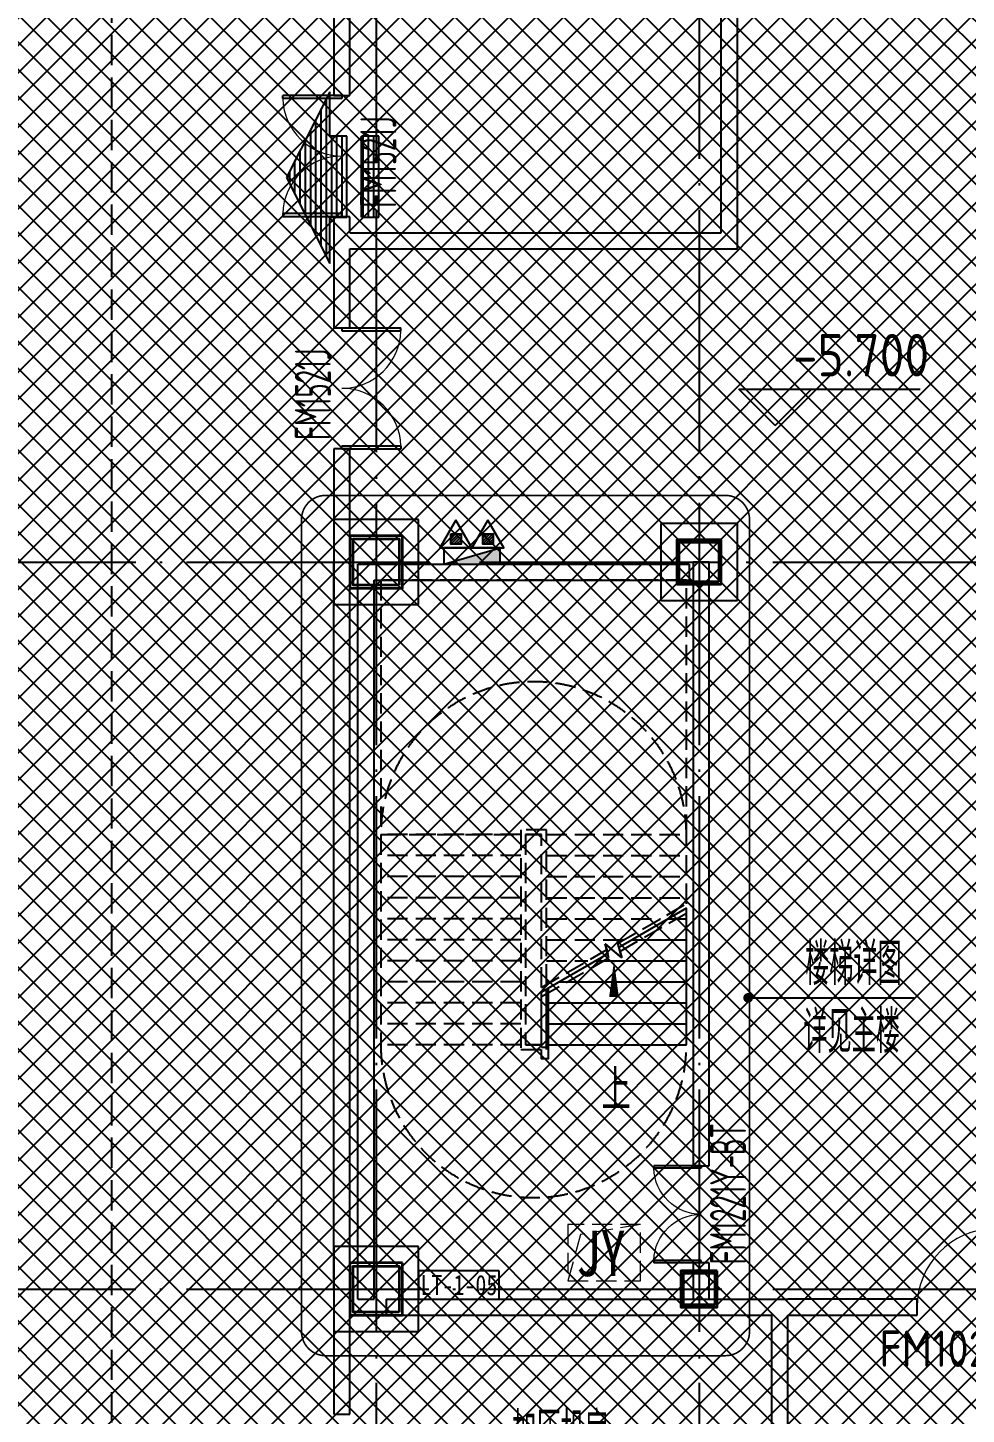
# Model space of a CAD drawing. Extents: x -473190 to 2138458, y -81875 to 2633646.
# Drawn here: x -53614 to -41988, y 54261 to 71425 of the extents above; entities that cross this region are included whole.
import ezdxf
from ezdxf.enums import TextEntityAlignment as Align

# ---------------------------------------------------------------- set-up
doc = ezdxf.new("R2010")
doc.units = 0
doc.header["$LTSCALE"] = 1000
for name, pattern in [('__DASH', [0.35, 0.25, -0.1]), ('DASH', [0.35, 0.25, -0.1]), ('DOTE', [2.42, 2, -0.2, 0.02, -0.2])]:
    doc.linetypes.add(name, pattern=pattern)
for name, color, linetype in [('A-BEAM', 4, 'Continuous'), ('A-COLUMN', 2, 'Continuous'), ('A-DIM_SYMB', 3, 'Continuous'), ('A-PUB_TEXT', 7, 'Continuous'), ('A-ROOM_NAME', 23, 'Continuous'), ('A-STAIR', 3, 'Continuous'), ('A-WALL', 2, 'Continuous'), ('DIM_ELEV', 3, 'Continuous'), ('DIM_LEAD', 3, 'Continuous'), ('DOOR_FIRE', 4, 'Continuous'), ('DOOR_FIRE_TEXT', 7, 'Continuous'), ('DOTE', 1, 'DOTE'), ('PUB_TEXT', 7, 'Continuous'), ('SRC-03F$0$A-SYMB-NUMB-T', 4, 'Continuous'), ('SRC-03F$0$A-WALL', 7, 'Continuous'), ('STAIR', 2, 'Continuous'), ('W-EQUIP_消火栓', 7, 'Continuous'), ('W-EQUIP_灭火器', 7, 'Continuous'), ('WINDOW', 4, 'Continuous'), ('WINDOW_TEXT', 7, 'Continuous'), ('索引线', 252, 'Continuous'), ('车行线', 4, 'Continuous'), ('雨棚投影', 147, 'Continuous')]:
    doc.layers.add(name, color=color, linetype=linetype)
doc.layers.add('HOLE', color=52, linetype='Continuous', lineweight=15)
doc.layers.add('钢柱', color=51, linetype='Continuous', lineweight=35)
doc.styles.add('8B2_01', font='simhei.ttf', dxfattribs={"width": 0.8})
doc.styles.add('8B2_02', font='tssdeng.shx', dxfattribs={"width": 0.6, "bigfont": 'TSSDCHN.shx'})
doc.styles.add('_TCH_DIM', font='SIMPLEX', dxfattribs={"bigfont": 'GBCBIG'})
doc.styles.add('_TCH_WINDOW', font='tssdeng.shx', dxfattribs={"width": 0.8, "height": 3.5, "bigfont": 'tssdchn.shx'})
doc.styles.add('SRC-03F$0$ECADI-TXT', font='simplex.shx', dxfattribs={"bigfont": 'hztxt.shx'})
doc.styles.get("Standard").update_dxf_attribs({"font": 'gbenor.shx', "bigfont": 'gbcbig.shx'})
pattern_1 = [(180, (1311608.96, -1168846.2), (8e-15, -101.6), [])]

# ---------------------------------------------------------------- blocks, each defined once
blk = doc.blocks.new('A$C796A13F6')
at = {"layer": '车行线', "linetype": '__DASH', "ltscale": 1.5}
blk.add_lwpolyline([(-69275, -3000), (-69275, -122288, -0.414214), (-72275, -125288), (-118175, -125288, -0.414214), (-121175, -122288), (-121175, -3000)], format="xyb", dxfattribs=at)
blk = doc.blocks.new('TH66')
h = blk.add_hatch()
h.set_pattern_fill('ANSI31', color=246, scale=64, angle=135, style=0)
h.set_pattern_definition(pattern_1)
h.paths.add_polyline_path([(1277447, 511619), (1277447, 511948), (1278305, 511948), (1276651, 512782), (1274986, 511948), (1275880, 511948), (1275880, 511619)])
h = blk.add_hatch()
h.set_pattern_fill('ANSI31', color=246, scale=64, angle=135, style=0)
h.set_pattern_definition(pattern_1)
h.paths.add_polyline_path([(1277447, 510999), (1277447, 511335), (1275880, 511335), (1275880, 510999)])
at = {"color": 2}
for p, q in [((1276651, 512782), (1274986, 511948)), ((1278305, 511948), (1276651, 512782)), ((1274986, 511948), (1275880, 511948)), ((1275880, 511948), (1275880, 511619)), ((1277447, 511948), (1278305, 511948)), ((1277447, 511619), (1277447, 511948)), ((1275880, 511619), (1277447, 511619)), ((1275880, 511335), (1277447, 511335)), ((1275880, 511335), (1275880, 510999)), ((1277447, 510999), (1277447, 511335)), ((1275880, 510999), (1277447, 510999))]:
    blk.add_line(p, q, dxfattribs=at)
blk = doc.blocks.new('A$C145B3C7C')
at = {"xscale": 0.6400000000000001, "yscale": 0.6400000000000001, "zscale": 0.6400000000000001, "rotation": 90}
blk.add_blockref('TH66', (361121, -908450), dxfattribs=at)
blk = doc.blocks.new('A$C00330F2E')
at = {"layer": 'A-COLUMN'}
for p, q in [((5375, -89800), (4325, -89800)), ((4325, -89800), (4325, -90850)), ((5375, -90850), (5375, -89800)), ((4325, -90850), (5375, -90850)), ((5375, -98800), (4325, -98800)), ((4325, -98800), (4325, -99850)), ((5375, -99850), (5375, -98800)), ((4325, -99850), (5375, -99850))]:
    blk.add_line(p, q, dxfattribs=at)
at = {"layer": '钢柱', "color": 4, "lineweight": 35}
for points in [[(5175, -90000), (4525, -90000), (4525, -90650), (5175, -90650)], [(5135, -90610), (4565, -90610), (4565, -90040), (5135, -90040)], [(9125, -90050), (8575, -90050), (8575, -90600), (9125, -90600)], [(9095, -90570), (8605, -90570), (8605, -90080), (9095, -90080)], [(5175, -99000), (4525, -99000), (4525, -99650), (5175, -99650)], [(5135, -99610), (4565, -99610), (4565, -99040), (5135, -99040)], [(9075, -99100), (8625, -99100), (8625, -99550), (9075, -99550)], [(9045, -99520), (8655, -99520), (8655, -99130), (9045, -99130)]]:
    blk.add_lwpolyline(points, close=True, dxfattribs=at)
blk = doc.blocks.new('A$C4F5A101F')
at = {"layer": 'DOTE', "color": 16, "linetype": 'DOTE', "ltscale": 1.5}
for p, q in [((-251939.7, 16373.7), (-251939.7, -213765.2)), ((-247939.7, 16373.7), (-247939.7, -213765.2)), ((-297848.4, -93257.4), (-173939.7, -93257.4)), ((-297848.4, -102257.4), (-173939.7, -102257.4))]:
    blk.add_line(p, q, dxfattribs=at)
blk = doc.blocks.new('SRC-03F$0$ECADI-TAG-CODE')
at = {"layer": 'SRC-03F$0$A-SYMB-NUMB-T', "color": 1}
blk.add_lwpolyline([(3.41, 8.1), (13.41, 8.1), (13.41, 4.6), (3.41, 4.6)], close=True, dxfattribs=at)
at = {"layer": 'SRC-03F$0$A-SYMB-NUMB-T', "style": 'SRC-03F$0$ECADI-TXT', "width": 0.7}
blk.add_attdef('CODE', text='', height=2.5, dxfattribs=at).set_placement((8.41, 6.35), align=Align.MIDDLE_CENTER)
blk = doc.blocks.new('A$C00483281')
at = {"layer": 'A-BEAM'}
blk.add_lwpolyline([(2132, 3725), (2132, 2850), (2050, 2850), (2050, 2965)], dxfattribs=at)
at = {"layer": 'A-DIM_SYMB'}
blk.add_lwpolyline([(2946, 2895, 0, 0, 0), (2946, 4065, 0, 120, 0), (2946, 3615, 0, 0, 0)], format="xyseb", dxfattribs=at)
at = {"layer": 'A-STAIR', "color": 8, "linetype": '__DASH'}
for p, q in [((3843, 8775), (57, 8775)), ((57, 8775), (57, 5625)), ((3843, 5625), (3843, 8775)), ((2110, 5685), (1790, 5685)), ((1790, 5685), (1790, 2965)), ((2110, 3770), (2110, 5685)), ((57, 5625), (57, 3025)), ((1790, 5625), (57, 5625)), ((57, 5625), (1790, 5625)), ((1850, 5625), (1850, 3025)), ((2050, 5625), (1850, 5625)), ((1850, 5625), (1850, 3025)), ((1850, 5625), (2050, 5625)), ((2050, 3735), (2050, 5625)), ((2050, 3735), (2050, 5625)), ((2110, 5625), (3843, 5625)), ((2110, 5625), (3843, 5625)), ((3843, 4770), (3843, 5625)), ((1790, 5365), (57, 5365)), ((2110, 5365), (3843, 5365)), ((1790, 5105), (57, 5105)), ((2110, 5105), (3843, 5105)), ((1790, 4845), (57, 4845)), ((2110, 4845), (3843, 4845)), ((2994, 4280), (3843, 4770)), ((3020, 4180), (3843, 4655)), ((3843, 3025), (3843, 4655)), ((1790, 4585), (57, 4585)), ((2110, 4585), (3522, 4585)), ((3722, 4585), (3843, 4585)), ((1790, 4325), (57, 4325)), ((2110, 4325), (3072, 4325)), ((3272, 4325), (3843, 4325)), ((2050, 3735), (2855, 4200)), ((2882, 4100), (2836, 4272)), ((2836, 4272), (3042, 4100)), ((3042, 4100), (2994, 4280)), ((1790, 4065), (57, 4065)), ((2050, 3620), (2882, 4100)), ((2110, 4065), (2621, 4065)), ((2821, 4065), (3843, 4065)), ((1790, 3805), (57, 3805)), ((2110, 3805), (2171, 3805)), ((2371, 3805), (3843, 3805)), ((2050, 3025), (2050, 3620)), ((2050, 3025), (2050, 3620)), ((2110, 2965), (2110, 3654)), ((1790, 3545), (57, 3545)), ((2110, 3545), (3843, 3545)), ((1790, 3285), (57, 3285)), ((2110, 3285), (3843, 3285)), ((1790, 3025), (57, 3025)), ((1790, 2965), (2110, 2965)), ((1850, 3025), (2050, 3025)), ((2050, 3025), (1850, 3025)), ((2110, 3025), (3843, 3025))]:
    blk.add_line(p, q, dxfattribs=at)
at = {"layer": 'A-STAIR'}
for p, q in [((3843, 4713), (3007, 4230)), ((3843, 3025), (3843, 4713)), ((3622, 4585), (3843, 4585)), ((3172, 4325), (3843, 4325)), ((2869, 4150), (2050, 3677)), ((3042, 4100), (2836, 4272)), ((2836, 4272), (2869, 4150)), ((3007, 4230), (3042, 4100)), ((2721, 4065), (3843, 4065)), ((2271, 3805), (3843, 3805)), ((2050, 3025), (2050, 3677)), ((2050, 2995), (2050, 3677)), ((2110, 2995), (2110, 3712)), ((2110, 3545), (3843, 3545)), ((2110, 3285), (3843, 3285)), ((2050, 2995), (2110, 2995)), ((2110, 3025), (3843, 3025))]:
    blk.add_line(p, q, dxfattribs=at)
at = {"layer": 'STAIR', "color": 9, "linetype": 'DASH'}
for centre, start, end in [((1950, 5625), 0, 180), ((1950, 3025), 180, 0)]:
    blk.add_arc(centre, 1893, start, end, dxfattribs=at)
at = {"layer": 'A-PUB_TEXT', "style": '_TCH_DIM'}
blk.add_text('上', height=506, dxfattribs=at).set_placement((2790, 2213))
blk = doc.blocks.new('$TwtSys$00000434')
for p, q in [((-0.5, 0.5), (-0.5, -0.5)), ((-0.5, -0.5), (0.5, 0.5)), ((0.5, 0.5), (-0.5, 0.5)), ((0.5, -0.5), (0.5, 0.5)), ((-0.5, -0.5), (0.5, -0.5))]:
    blk.add_line(p, q)
blk.add_solid([(0.5, -0.5), (0.5, 0.5), (-0.5, -0.5)])
blk = doc.blocks.new('$TwtSys$00000546')
h = blk.add_hatch()
h.set_pattern_fill('ANSI31', color=256, scale=200, style=0)
h.set_pattern_definition([(45, (-38543.802, -6670.83), (-17.67767, 17.67767), [])])
h.paths.add_polyline_path([(-65, 174), (65, 174), (65, 44), (-65, 44)])
for points in [[(0, 344), (-198, 0), (198, 0)], [(-65, 174), (65, 174), (65, 44), (-65, 44)]]:
    blk.add_lwpolyline(points, close=True)
blk = doc.blocks.new('zzzzzzzzzzzzzzzz')
at = {"layer": 'A-COLUMN'}
for p, q in [((-66684, -264735), (-67734, -264735)), ((-67734, -264735), (-67734, -265785)), ((-66684, -265785), (-66684, -264735)), ((-62734, -264785), (-63684, -264785)), ((-63684, -264785), (-63684, -265735)), ((-62734, -265735), (-62734, -264785)), ((-67734, -265785), (-66684, -265785)), ((-63684, -265735), (-62734, -265735)), ((-66684, -273735), (-67734, -273735)), ((-67734, -273735), (-67734, -274785)), ((-66684, -274785), (-66684, -273735)), ((-62984, -274035), (-63434, -274035)), ((-63434, -274035), (-63434, -274485)), ((-62984, -274485), (-62984, -274035)), ((-63434, -274485), (-62984, -274485)), ((-67734, -274785), (-66684, -274785))]:
    blk.add_line(p, q, dxfattribs=at)
blk.add_blockref('A$C00330F2E', (-72059, -174935))
blk = doc.blocks.new('A$C11751E51')
at = {"layer": 'HOLE', "linetype": 'DASH'}
for points in [[(-112656.5, 28552.4), (-113556.5, 28552.4), (-113556.5, 27852.4), (-112656.5, 27852.4), (-112656.5, 28552.4)], [(-112656.5, 28552.4), (-113401.1, 28426.4), (-113556.5, 27852.4)]]:
    blk.add_lwpolyline(points, dxfattribs=at)
blk = doc.blocks.new('ADFASDF')
h = blk.add_hatch()
h.set_pattern_fill('ANSI37', color=8, scale=150)
h.set_pattern_definition([(45, (0, 0), (-168.3798, 168.3798), []), (135, (0, 0), (-168.3798, -168.3798), [])])
h.paths.add_polyline_path([(521397, 239186), (521397, 224886), (539697, 224886), (539697, 169261), (524947, 169261), (524947, 171211), (527822, 171211), (527922, 176611), (501318, 176611), (501125, 109884), (530547, 109887), (530547, 107449), (538188, 100503), (536147, 98236), (540086, 94690), (517812, 69953), (517812, 59790), (482108, 20136), (405247, 20136), (405247, 26086), (391997, 40436), (391997, 64736), (399997, 64738), (399997, 239186), (409022, 239186)])
blk = doc.blocks.new('$DorLib2D$00000002')
for p, q in [((-0.5, 0), (-0.5, 0.4875)), ((-0.475, 0.4875), (-0.5, 0.4875)), ((-0.475, 0), (-0.475, 0.4875)), ((0.475, 0), (0.475, 0.4875)), ((0.475, 0.4875), (0.5, 0.4875)), ((0.5, 0), (0.5, 0.4875)), ((-0.5, 0), (-0.475, 0)), ((0.5, 0), (0.475, 0))]:
    blk.add_line(p, q)
at = {"lineweight": 13}
for centre, start, end in [((-0.4875, 0), 0, 88.53072), ((0.4875, 0), 91.46928, 180)]:
    blk.add_arc(centre, 0.4875, start, end, dxfattribs=at)
blk = doc.blocks.new('$DorLib2D$00000001')
for p, q in [((0.45, 0.975), (0.5, 0.975)), ((0.45, 0), (0.45, 0.975)), ((0.5, 0), (0.5, 0.975)), ((0.5, 0), (0.45, 0))]:
    blk.add_line(p, q)
at = {"lineweight": 13}
blk.add_arc((0.475, 0), 0.975, 91.4693, 180, dxfattribs=at)

msp = doc.modelspace()

# ---------------------------------------------------------------- linework, layer by layer
at = {"layer": 'A-WALL'}
for p, q in [((-49822.7, 73810.6), (-49822.7, 70585.6)), ((-49622.7, 70585.6), (-49622.7, 73810.6)), ((-45022.7, 68885.6), (-45022.7, 73810.6)), ((-44822.7, 68685.6), (-44822.7, 73810.6)), ((-49822.7, 70585.6), (-49622.7, 70585.6)), ((-49622.7, 69085.6), (-49822.7, 69085.6)), ((-49822.7, 69085.6), (-49822.7, 68785.6)), ((-49622.7, 68885.6), (-49622.7, 69085.6)), ((-49622.7, 68885.6), (-45022.7, 68885.6)), ((-49822.7, 68785.6), (-49822.7, 67710.6)), ((-49622.7, 68685.6), (-44822.7, 68685.6)), ((-49622.7, 67710.6), (-49622.7, 68685.6)), ((-49822.7, 67710.6), (-49622.7, 67710.6)), ((-49622.7, 66210.6), (-49822.7, 66210.6)), ((-49822.7, 66210.6), (-49822.7, 64810.6)), ((-49622.7, 64810.6), (-49622.7, 66210.6)), ((-49822.7, 55810.6), (-49822.7, 64810.6)), ((-49622.7, 55810.6), (-49622.7, 64810.6)), ((-49522.7, 55685.6), (-49522.7, 64785.6)), ((-49522.7, 64785.6), (-45422.7, 64785.6)), ((-45422.7, 64785.6), (-45422.7, 64585.6)), ((-45372.7, 64810.6), (-45372.7, 57335.6)), ((-45172.7, 64810.6), (-45372.7, 64810.6)), ((-45172.7, 57335.6), (-45172.7, 64810.6)), ((-49322.7, 55685.6), (-49322.7, 64585.6)), ((-49322.7, 64585.6), (-45422.7, 64585.6)), ((-45372.7, 57335.6), (-45172.7, 57335.6)), ((-45172.7, 56135.6), (-45372.7, 56135.6)), ((-45372.7, 56135.6), (-45372.7, 55685.6)), ((-45172.7, 55685.6), (-45172.7, 56135.6)), ((-49822.7, 55810.6), (-49822.7, 54260.6)), ((-49622.7, 54260.6), (-49622.7, 55810.6)), ((-49522.7, 55685.6), (-49322.7, 55685.6)), ((-49172.7, 55685.6), (-45422.7, 55685.6)), ((-49172.7, 55685.6), (-49172.7, 55485.6)), ((-45422.7, 55685.6), (-44397.7, 55685.6)), ((-45372.7, 55685.6), (-45172.7, 55685.6)), ((-44397.7, 55685.6), (-44397.7, 55685.6)), ((-44397.7, 55685.6), (-44197.7, 55685.6)), ((-42597.7, 55685.6), (-44197.7, 55685.6)), ((-44197.7, 55685.6), (-44197.7, 55685.6)), ((-42597.7, 55485.6), (-42597.7, 55685.6)), ((-49172.7, 55485.6), (-45422.7, 55485.6)), ((-45422.7, 55485.6), (-44397.7, 55485.6)), ((-44397.7, 52560.6), (-44397.7, 55485.6)), ((-44197.7, 52460.6), (-44197.7, 55485.6)), ((-44197.7, 55485.6), (-42597.7, 55485.6)), ((-49822.7, 54260.6), (-49622.7, 54260.6))]:
    msp.add_line(p, q, dxfattribs=at)
at = {"layer": 'DIM_ELEV'}
for p, q in [((-44355, 66501.2), (-44805, 66951.2)), ((-44805, 66951.2), (-42559.1, 66951.2)), ((-44355, 66501.2), (-43905, 66951.2))]:
    msp.add_line(p, q, dxfattribs=at)
at = {"layer": 'DIM_LEAD'}
for p, q in [((-44690.3, 59415.6), (-43735.5, 59415.6)), ((-44690.3, 59415.6), (-43735.5, 59415.6)), ((-44690.3, 59415.6), (-43735.5, 59415.6)), ((-44690.3, 59415.6), (-43735.5, 59415.6)), ((-43735.5, 59415.6), (-42634.2, 59415.6))]:
    msp.add_line(p, q, dxfattribs=at)
at = {"layer": 'DIM_LEAD', "const_width": 60}
msp.add_lwpolyline([(-44720.3, 59415.6, 1), (-44660.3, 59415.6, 1)], format="xyb", close=True, dxfattribs=at)
msp.add_lwpolyline([(-44720.3, 59415.6, 1), (-44660.3, 59415.6, 1)], format="xyb", close=True, dxfattribs=at)
msp.add_lwpolyline([(-44720.3, 59415.6, 1), (-44660.3, 59415.6, 1)], format="xyb", close=True, dxfattribs=at)
msp.add_lwpolyline([(-44720.3, 59415.6, 1), (-44660.3, 59415.6, 1)], format="xyb", close=True, dxfattribs=at)
at = {"layer": '索引线', "linetype": 'DASH', "const_width": 20}
msp.add_lwpolyline([(-49922.7, 65635.6), (-44972.7, 65635.6, -0.4142136), (-44672.7, 65335.6), (-44672.7, 55285.6, -0.4142136), (-44972.7, 54985.6), (-49922.7, 54985.6, -0.4142136), (-50222.7, 55285.6), (-50222.7, 65335.6, -0.4142136)], format="xyb", close=True, dxfattribs=at)

# ---------------------------------------------------------------- block references
for name, p in [('A$C145B3C7C', (-83346.8, 160964.8)), ('A$C11751E51', (66633.7, 28058.1)), ('ADFASDF', (-477545, -71625.7)), ('A$C796A13F6', (68602.3, 158598.1)), ('A$C00330F2E', (-54147.7, 155135.6)), ('A$C00483281', (-49297.7, 55810.6))]:
    msp.add_blockref(name, p)
at = {"layer": 'DOOR_FIRE'}
ref = msp.add_blockref('$DorLib2D$00000002', (-49722.7, 69835.6), dxfattribs=dict(at, xscale=1500, yscale=1500, zscale=200, rotation=90.00000000000132))
ref.add_attrib('A', 'FM1521J', (-49048.3, 69195.9), dxfattribs={"layer": 'DOOR_FIRE_TEXT', "height": 446.25, "rotation": 90, "style": '_TCH_WINDOW', "width": 0.564706})
ref = msp.add_blockref('$DorLib2D$00000002', (-49722.7, 66960.6), dxfattribs=dict(at, xscale=-1500, yscale=-1500, zscale=200, rotation=90.00000000000169))
ref.add_attrib('A', 'FM1521J', (-49858.7, 66320.9), dxfattribs={"layer": 'DOOR_FIRE_TEXT', "height": 446.25, "rotation": 90, "style": '_TCH_WINDOW', "width": 0.564706})
ref = msp.add_blockref('$DorLib2D$00000002', (-45272.7, 56735.6), dxfattribs=dict(at, xscale=-1200, yscale=1200, zscale=200, rotation=90.00000022556583))
ref.add_attrib('A', 'FM1221Y-BT', (-44716.1, 56115.1), dxfattribs={"layer": 'DOOR_FIRE_TEXT', "height": 446.25, "rotation": 90, "style": '_TCH_WINDOW', "width": 0.564706})
at = {"layer": 'SRC-03F$0$A-WALL'}
ref = msp.add_blockref('SRC-03F$0$ECADI-TAG-CODE', (-47431.9, 55225.6), dxfattribs=dict(at, xscale=-100, yscale=100, zscale=100))
ref.add_attrib('CODE', 'LT-1-05', dxfattribs={"layer": 'SRC-03F$0$A-SYMB-NUMB-T', "height": 250, "style": '8B2_01', "width": 0.8}).set_placement((-48272.7, 55860.6), align=Align.MIDDLE_CENTER)
at = {"layer": 'W-EQUIP_消火栓', "xscale": 700, "yscale": 200, "zscale": 700}
msp.add_blockref('$TwtSys$00000434', (-48111.5, 64885.6), dxfattribs=at)
at = {"layer": 'W-EQUIP_灭火器'}
for p in [(-48309.8, 64985.6), (-47913.1, 64985.6)]:
    msp.add_blockref('$TwtSys$00000546', p, dxfattribs=at)
at = {"layer": 'WINDOW'}
ref = msp.add_blockref('$DorLib2D$00000001', (-42097.7, 55585.6), dxfattribs=dict(at, xscale=1000, yscale=1000, zscale=1000))
ref.add_attrib('A', 'FM1021Y', (-43063.3, 54846.9), dxfattribs={"layer": 'WINDOW_TEXT', "height": 450})
at = {"layer": '索引线', "color": 0}
msp.add_blockref('zzzzzzzzzzzzzzzz', (17910.9, 330071), dxfattribs=at)
at = {"layer": '雨棚投影', "linetype": 'DASH', "lineweight": -3, "ltscale": 2}
msp.add_blockref('A$C4F5A101F', (202642, 158068), dxfattribs=at)

# ---------------------------------------------------------------- texts
at = {"layer": 'A-ROOM_NAME', "color": 1, "style": '8B2_01', "width": 0.8}
msp.add_text('JY', height=563.29, dxfattribs=at).set_placement((-46821.8, 55970.6))
at = {"layer": 'A-ROOM_NAME', "style": '8B2_02', "width": 0.6}
msp.add_text('加压机房', height=525, dxfattribs=at).set_placement((-47612.7, 53766.8))
at = {"layer": 'PUB_TEXT'}
msp.add_text('-5.700', height=525, dxfattribs=at).set_placement((-44135.7, 67108.7))
at = {"layer": 'PUB_TEXT', "style": '8B2_02', "width": 0.6}
for s, p in [('楼梯详图', (-43984.7, 59573.1)), ('详见主楼', (-44007, 58733.1))]:
    msp.add_text(s, height=525, dxfattribs=at).set_placement(p)

doc.saveas('drawing.dxf')
